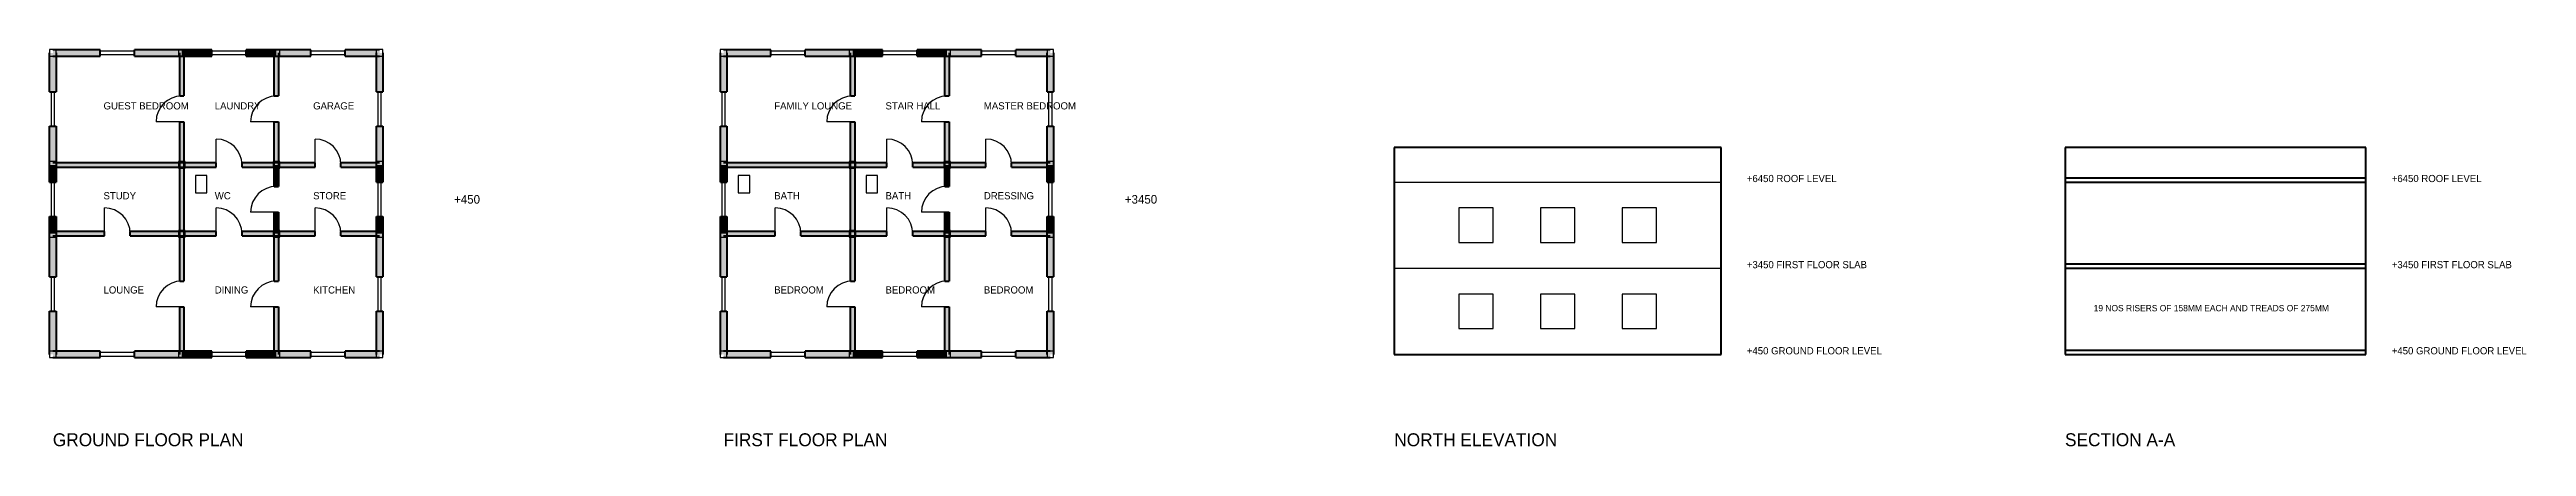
# Model space of a CAD drawing. Header units: millimetres. Extents: x -115 to 86299, y -3206 to 10615.
import ezdxf

# ---------------------------------------------------------------- set-up
doc = ezdxf.new("R2010")
doc.units = ezdxf.units.MM
for name, color, linetype in [('COLUMN', 6, 'CONTINUOUS'), ('DOOR', 3, 'CONTINUOUS'), ('HATCH', 5, 'CONTINUOUS'), ('SANITARY', 1, 'CONTINUOUS'), ('TEXT', 7, 'CONTINUOUS'), ('WALL', 4, 'CONTINUOUS'), ('WIND', 2, 'CONTINUOUS')]:
    doc.layers.add(name, color=color, linetype=linetype)

msp = doc.modelspace()

# ---------------------------------------------------------------- hatches: boundary and pattern name
at = {"layer": 'HATCH'}
h = msp.add_hatch(color=256, dxfattribs=at)
h.dxf.hatch_style = 1
h.paths.add_polyline_path([(-112.5, 9150), (112.5, 9150), (112.5, 10500), (-112.5, 10500)])
h = msp.add_hatch(color=256, dxfattribs=at)
h.dxf.hatch_style = 1
h.paths.add_polyline_path([(0, 10387.5), (1650, 10387.5), (1650, 10612.5), (0, 10612.5)])
h = msp.add_hatch(color=256, dxfattribs=at)
h.dxf.hatch_style = 1
h.paths.add_polyline_path([(2850, 10387.5), (4500, 10387.5), (4500, 10612.5), (2850, 10612.5)])
h = msp.add_hatch(color=256, dxfattribs=at)
h.dxf.hatch_style = 1
h.paths.add_polyline_path([(4425, 9000), (4575, 9000), (4575, 10500), (4425, 10500)])
h = msp.add_hatch(color=256, dxfattribs=at)
h.dxf.hatch_style = 1
h.paths.add_polyline_path([(4500, 10387.5), (5550, 10387.5), (5550, 10612.5), (4500, 10612.5)])
h = msp.add_hatch(color=256, dxfattribs=at)
h.dxf.hatch_style = 1
h.paths.add_polyline_path([(6750, 10387.5), (7800, 10387.5), (7800, 10612.5), (6750, 10612.5)])
h = msp.add_hatch(color=256, dxfattribs=at)
h.dxf.hatch_style = 1
h.paths.add_polyline_path([(7725, 9000), (7875, 9000), (7875, 10500), (7725, 10500)])
h = msp.add_hatch(color=256, dxfattribs=at)
h.dxf.hatch_style = 1
h.paths.add_polyline_path([(7800, 10387.5), (9000, 10387.5), (9000, 10612.5), (7800, 10612.5)])
h = msp.add_hatch(color=256, dxfattribs=at)
h.dxf.hatch_style = 1
h.paths.add_polyline_path([(10200, 10387.5), (11400, 10387.5), (11400, 10612.5), (10200, 10612.5)])
h = msp.add_hatch(color=256, dxfattribs=at)
h.dxf.hatch_style = 1
h.paths.add_polyline_path([(11287.5, 9150), (11512.5, 9150), (11512.5, 10500), (11287.5, 10500)])
h = msp.add_hatch(color=256, dxfattribs=at)
h.dxf.hatch_style = 1
h.paths.add_polyline_path([(23287.5, 9150), (23512.5, 9150), (23512.5, 10500), (23287.5, 10500)])
h = msp.add_hatch(color=256, dxfattribs=at)
h.dxf.hatch_style = 1
h.paths.add_polyline_path([(23400, 10387.5), (25050, 10387.5), (25050, 10612.5), (23400, 10612.5)])
h = msp.add_hatch(color=256, dxfattribs=at)
h.dxf.hatch_style = 1
h.paths.add_polyline_path([(26250, 10387.5), (27900, 10387.5), (27900, 10612.5), (26250, 10612.5)])
h = msp.add_hatch(color=256, dxfattribs=at)
h.dxf.hatch_style = 1
h.paths.add_polyline_path([(27825, 9000), (27975, 9000), (27975, 10500), (27825, 10500)])
h = msp.add_hatch(color=256, dxfattribs=at)
h.dxf.hatch_style = 1
h.paths.add_polyline_path([(27900, 10387.5), (28950, 10387.5), (28950, 10612.5), (27900, 10612.5)])
h = msp.add_hatch(color=256, dxfattribs=at)
h.dxf.hatch_style = 1
h.paths.add_polyline_path([(30150, 10387.5), (31200, 10387.5), (31200, 10612.5), (30150, 10612.5)])
h = msp.add_hatch(color=256, dxfattribs=at)
h.dxf.hatch_style = 1
h.paths.add_polyline_path([(31125, 9000), (31275, 9000), (31275, 10500), (31125, 10500)])
h = msp.add_hatch(color=256, dxfattribs=at)
h.dxf.hatch_style = 1
h.paths.add_polyline_path([(31200, 10387.5), (32400, 10387.5), (32400, 10612.5), (31200, 10612.5)])
h = msp.add_hatch(color=256, dxfattribs=at)
h.dxf.hatch_style = 1
h.paths.add_polyline_path([(33600, 10387.5), (34800, 10387.5), (34800, 10612.5), (33600, 10612.5)])
h = msp.add_hatch(color=256, dxfattribs=at)
h.dxf.hatch_style = 1
h.paths.add_polyline_path([(34687.5, 9150), (34912.5, 9150), (34912.5, 10500), (34687.5, 10500)])
h = msp.add_hatch(color=256, dxfattribs=at)
h.dxf.hatch_style = 1
h.paths.add_polyline_path([(-112.5, 6600), (112.5, 6600), (112.5, 7950), (-112.5, 7950)])
h = msp.add_hatch(color=256, dxfattribs=at)
h.dxf.hatch_style = 1
h.paths.add_polyline_path([(4425, 6600), (4575, 6600), (4575, 8100), (4425, 8100)])
h = msp.add_hatch(color=256, dxfattribs=at)
h.dxf.hatch_style = 1
h.paths.add_polyline_path([(7725, 6600), (7875, 6600), (7875, 8100), (7725, 8100)])
h = msp.add_hatch(color=256, dxfattribs=at)
h.dxf.hatch_style = 1
h.paths.add_polyline_path([(11287.5, 6600), (11512.5, 6600), (11512.5, 7950), (11287.5, 7950)])
h = msp.add_hatch(color=256, dxfattribs=at)
h.dxf.hatch_style = 1
h.paths.add_polyline_path([(23287.5, 6600), (23512.5, 6600), (23512.5, 7950), (23287.5, 7950)])
h = msp.add_hatch(color=256, dxfattribs=at)
h.dxf.hatch_style = 1
h.paths.add_polyline_path([(27825, 6600), (27975, 6600), (27975, 8100), (27825, 8100)])
h = msp.add_hatch(color=256, dxfattribs=at)
h.dxf.hatch_style = 1
h.paths.add_polyline_path([(31125, 6600), (31275, 6600), (31275, 8100), (31125, 8100)])
h = msp.add_hatch(color=256, dxfattribs=at)
h.dxf.hatch_style = 1
h.paths.add_polyline_path([(34687.5, 6600), (34912.5, 6600), (34912.5, 7950), (34687.5, 7950)])
h = msp.add_hatch(color=256, dxfattribs=at)
h.dxf.hatch_style = 1
h.paths.add_polyline_path([(-112.5, 6000), (112.5, 6000), (112.5, 6600), (-112.5, 6600)])
h = msp.add_hatch(color=256, dxfattribs=at)
h.dxf.hatch_style = 1
h.paths.add_polyline_path([(0, 6525), (4500, 6525), (4500, 6675), (0, 6675)])
h = msp.add_hatch(color=256, dxfattribs=at)
h.dxf.hatch_style = 1
h.paths.add_polyline_path([(4425, 4200), (4575, 4200), (4575, 6600), (4425, 6600)])
h = msp.add_hatch(color=256, dxfattribs=at)
h.dxf.hatch_style = 1
h.paths.add_polyline_path([(4500, 6525), (5700, 6525), (5700, 6675), (4500, 6675)])
h = msp.add_hatch(color=256, dxfattribs=at)
h.dxf.hatch_style = 1
h.paths.add_polyline_path([(6600, 6525), (7800, 6525), (7800, 6675), (6600, 6675)])
h = msp.add_hatch(color=256, dxfattribs=at)
h.dxf.hatch_style = 1
h.paths.add_polyline_path([(7725, 5850), (7875, 5850), (7875, 6600), (7725, 6600)])
h = msp.add_hatch(color=256, dxfattribs=at)
h.dxf.hatch_style = 1
h.paths.add_polyline_path([(7800, 6525), (9150, 6525), (9150, 6675), (7800, 6675)])
h = msp.add_hatch(color=256, dxfattribs=at)
h.dxf.hatch_style = 1
h.paths.add_polyline_path([(10050, 6525), (11400, 6525), (11400, 6675), (10050, 6675)])
h = msp.add_hatch(color=256, dxfattribs=at)
h.dxf.hatch_style = 1
h.paths.add_polyline_path([(11287.5, 6000), (11512.5, 6000), (11512.5, 6600), (11287.5, 6600)])
h = msp.add_hatch(color=256, dxfattribs=at)
h.dxf.hatch_style = 1
h.paths.add_polyline_path([(23287.5, 6000), (23512.5, 6000), (23512.5, 6600), (23287.5, 6600)])
h = msp.add_hatch(color=256, dxfattribs=at)
h.dxf.hatch_style = 1
h.paths.add_polyline_path([(23400, 6525), (27900, 6525), (27900, 6675), (23400, 6675)])
h = msp.add_hatch(color=256, dxfattribs=at)
h.dxf.hatch_style = 1
h.paths.add_polyline_path([(27825, 4200), (27975, 4200), (27975, 6600), (27825, 6600)])
h = msp.add_hatch(color=256, dxfattribs=at)
h.dxf.hatch_style = 1
h.paths.add_polyline_path([(27900, 6525), (29100, 6525), (29100, 6675), (27900, 6675)])
h = msp.add_hatch(color=256, dxfattribs=at)
h.dxf.hatch_style = 1
h.paths.add_polyline_path([(30000, 6525), (31200, 6525), (31200, 6675), (30000, 6675)])
h = msp.add_hatch(color=256, dxfattribs=at)
h.dxf.hatch_style = 1
h.paths.add_polyline_path([(31125, 5850), (31275, 5850), (31275, 6600), (31125, 6600)])
h = msp.add_hatch(color=256, dxfattribs=at)
h.dxf.hatch_style = 1
h.paths.add_polyline_path([(31200, 6525), (32550, 6525), (32550, 6675), (31200, 6675)])
h = msp.add_hatch(color=256, dxfattribs=at)
h.dxf.hatch_style = 1
h.paths.add_polyline_path([(33450, 6525), (34800, 6525), (34800, 6675), (33450, 6675)])
h = msp.add_hatch(color=256, dxfattribs=at)
h.dxf.hatch_style = 1
h.paths.add_polyline_path([(34687.5, 6000), (34912.5, 6000), (34912.5, 6600), (34687.5, 6600)])
h = msp.add_hatch(color=256, dxfattribs=at)
h.dxf.hatch_style = 1
h.paths.add_polyline_path([(-112.5, 4200), (112.5, 4200), (112.5, 4800), (-112.5, 4800)])
h = msp.add_hatch(color=256, dxfattribs=at)
h.dxf.hatch_style = 1
h.paths.add_polyline_path([(7725, 4200), (7875, 4200), (7875, 4950), (7725, 4950)])
h = msp.add_hatch(color=256, dxfattribs=at)
h.dxf.hatch_style = 1
h.paths.add_polyline_path([(11287.5, 4200), (11512.5, 4200), (11512.5, 4800), (11287.5, 4800)])
h = msp.add_hatch(color=256, dxfattribs=at)
h.dxf.hatch_style = 1
h.paths.add_polyline_path([(23287.5, 4200), (23512.5, 4200), (23512.5, 4800), (23287.5, 4800)])
h = msp.add_hatch(color=256, dxfattribs=at)
h.dxf.hatch_style = 1
h.paths.add_polyline_path([(31125, 4200), (31275, 4200), (31275, 4950), (31125, 4950)])
h = msp.add_hatch(color=256, dxfattribs=at)
h.dxf.hatch_style = 1
h.paths.add_polyline_path([(34687.5, 4200), (34912.5, 4200), (34912.5, 4800), (34687.5, 4800)])
h = msp.add_hatch(color=256, dxfattribs=at)
h.dxf.hatch_style = 1
h.paths.add_polyline_path([(-112.5, 2700), (112.5, 2700), (112.5, 4200), (-112.5, 4200)])
h = msp.add_hatch(color=256, dxfattribs=at)
h.dxf.hatch_style = 1
h.paths.add_polyline_path([(0, 4125), (1800, 4125), (1800, 4275), (0, 4275)])
h = msp.add_hatch(color=256, dxfattribs=at)
h.dxf.hatch_style = 1
h.paths.add_polyline_path([(2700, 4125), (4500, 4125), (4500, 4275), (2700, 4275)])
h = msp.add_hatch(color=256, dxfattribs=at)
h.dxf.hatch_style = 1
h.paths.add_polyline_path([(4425, 2550), (4575, 2550), (4575, 4200), (4425, 4200)])
h = msp.add_hatch(color=256, dxfattribs=at)
h.dxf.hatch_style = 1
h.paths.add_polyline_path([(4500, 4125), (5700, 4125), (5700, 4275), (4500, 4275)])
h = msp.add_hatch(color=256, dxfattribs=at)
h.dxf.hatch_style = 1
h.paths.add_polyline_path([(6600, 4125), (7800, 4125), (7800, 4275), (6600, 4275)])
h = msp.add_hatch(color=256, dxfattribs=at)
h.dxf.hatch_style = 1
h.paths.add_polyline_path([(7725, 2550), (7875, 2550), (7875, 4200), (7725, 4200)])
h = msp.add_hatch(color=256, dxfattribs=at)
h.dxf.hatch_style = 1
h.paths.add_polyline_path([(7800, 4125), (9150, 4125), (9150, 4275), (7800, 4275)])
h = msp.add_hatch(color=256, dxfattribs=at)
h.dxf.hatch_style = 1
h.paths.add_polyline_path([(10050, 4125), (11400, 4125), (11400, 4275), (10050, 4275)])
h = msp.add_hatch(color=256, dxfattribs=at)
h.dxf.hatch_style = 1
h.paths.add_polyline_path([(11287.5, 2700), (11512.5, 2700), (11512.5, 4200), (11287.5, 4200)])
h = msp.add_hatch(color=256, dxfattribs=at)
h.dxf.hatch_style = 1
h.paths.add_polyline_path([(23287.5, 2700), (23512.5, 2700), (23512.5, 4200), (23287.5, 4200)])
h = msp.add_hatch(color=256, dxfattribs=at)
h.dxf.hatch_style = 1
h.paths.add_polyline_path([(23400, 4125), (25200, 4125), (25200, 4275), (23400, 4275)])
h = msp.add_hatch(color=256, dxfattribs=at)
h.dxf.hatch_style = 1
h.paths.add_polyline_path([(26100, 4125), (27900, 4125), (27900, 4275), (26100, 4275)])
h = msp.add_hatch(color=256, dxfattribs=at)
h.dxf.hatch_style = 1
h.paths.add_polyline_path([(27825, 2550), (27975, 2550), (27975, 4200), (27825, 4200)])
h = msp.add_hatch(color=256, dxfattribs=at)
h.dxf.hatch_style = 1
h.paths.add_polyline_path([(27900, 4125), (29100, 4125), (29100, 4275), (27900, 4275)])
h = msp.add_hatch(color=256, dxfattribs=at)
h.dxf.hatch_style = 1
h.paths.add_polyline_path([(30000, 4125), (31200, 4125), (31200, 4275), (30000, 4275)])
h = msp.add_hatch(color=256, dxfattribs=at)
h.dxf.hatch_style = 1
h.paths.add_polyline_path([(31125, 2550), (31275, 2550), (31275, 4200), (31125, 4200)])
h = msp.add_hatch(color=256, dxfattribs=at)
h.dxf.hatch_style = 1
h.paths.add_polyline_path([(31200, 4125), (32550, 4125), (32550, 4275), (31200, 4275)])
h = msp.add_hatch(color=256, dxfattribs=at)
h.dxf.hatch_style = 1
h.paths.add_polyline_path([(33450, 4125), (34800, 4125), (34800, 4275), (33450, 4275)])
h = msp.add_hatch(color=256, dxfattribs=at)
h.dxf.hatch_style = 1
h.paths.add_polyline_path([(34687.5, 2700), (34912.5, 2700), (34912.5, 4200), (34687.5, 4200)])
h = msp.add_hatch(color=256, dxfattribs=at)
h.dxf.hatch_style = 1
h.paths.add_polyline_path([(-112.5, 0), (112.5, 0), (112.5, 1500), (-112.5, 1500)])
h = msp.add_hatch(color=256, dxfattribs=at)
h.dxf.hatch_style = 1
h.paths.add_polyline_path([(4425, 0), (4575, 0), (4575, 1650), (4425, 1650)])
h = msp.add_hatch(color=256, dxfattribs=at)
h.dxf.hatch_style = 1
h.paths.add_polyline_path([(7725, 0), (7875, 0), (7875, 1650), (7725, 1650)])
h = msp.add_hatch(color=256, dxfattribs=at)
h.dxf.hatch_style = 1
h.paths.add_polyline_path([(11287.5, 0), (11512.5, 0), (11512.5, 1500), (11287.5, 1500)])
h = msp.add_hatch(color=256, dxfattribs=at)
h.dxf.hatch_style = 1
h.paths.add_polyline_path([(23287.5, 0), (23512.5, 0), (23512.5, 1500), (23287.5, 1500)])
h = msp.add_hatch(color=256, dxfattribs=at)
h.dxf.hatch_style = 1
h.paths.add_polyline_path([(27825, 0), (27975, 0), (27975, 1650), (27825, 1650)])
h = msp.add_hatch(color=256, dxfattribs=at)
h.dxf.hatch_style = 1
h.paths.add_polyline_path([(31125, 0), (31275, 0), (31275, 1650), (31125, 1650)])
h = msp.add_hatch(color=256, dxfattribs=at)
h.dxf.hatch_style = 1
h.paths.add_polyline_path([(34687.5, 0), (34912.5, 0), (34912.5, 1500), (34687.5, 1500)])
h = msp.add_hatch(color=256, dxfattribs=at)
h.dxf.hatch_style = 1
h.paths.add_polyline_path([(0, -112.5), (1650, -112.5), (1650, 112.5), (0, 112.5)])
h = msp.add_hatch(color=256, dxfattribs=at)
h.dxf.hatch_style = 1
h.paths.add_polyline_path([(2850, -112.5), (4500, -112.5), (4500, 112.5), (2850, 112.5)])
h = msp.add_hatch(color=256, dxfattribs=at)
h.dxf.hatch_style = 1
h.paths.add_polyline_path([(4500, -112.5), (5550, -112.5), (5550, 112.5), (4500, 112.5)])
h = msp.add_hatch(color=256, dxfattribs=at)
h.dxf.hatch_style = 1
h.paths.add_polyline_path([(6750, -112.5), (7800, -112.5), (7800, 112.5), (6750, 112.5)])
h = msp.add_hatch(color=256, dxfattribs=at)
h.dxf.hatch_style = 1
h.paths.add_polyline_path([(7800, -112.5), (9000, -112.5), (9000, 112.5), (7800, 112.5)])
h = msp.add_hatch(color=256, dxfattribs=at)
h.dxf.hatch_style = 1
h.paths.add_polyline_path([(10200, -112.5), (11400, -112.5), (11400, 112.5), (10200, 112.5)])
h = msp.add_hatch(color=256, dxfattribs=at)
h.dxf.hatch_style = 1
h.paths.add_polyline_path([(23400, -112.5), (25050, -112.5), (25050, 112.5), (23400, 112.5)])
h = msp.add_hatch(color=256, dxfattribs=at)
h.dxf.hatch_style = 1
h.paths.add_polyline_path([(26250, -112.5), (27900, -112.5), (27900, 112.5), (26250, 112.5)])
h = msp.add_hatch(color=256, dxfattribs=at)
h.dxf.hatch_style = 1
h.paths.add_polyline_path([(27900, -112.5), (28950, -112.5), (28950, 112.5), (27900, 112.5)])
h = msp.add_hatch(color=256, dxfattribs=at)
h.dxf.hatch_style = 1
h.paths.add_polyline_path([(30150, -112.5), (31200, -112.5), (31200, 112.5), (30150, 112.5)])
h = msp.add_hatch(color=256, dxfattribs=at)
h.dxf.hatch_style = 1
h.paths.add_polyline_path([(31200, -112.5), (32400, -112.5), (32400, 112.5), (31200, 112.5)])
h = msp.add_hatch(color=256, dxfattribs=at)
h.dxf.hatch_style = 1
h.paths.add_polyline_path([(33600, -112.5), (34800, -112.5), (34800, 112.5), (33600, 112.5)])

# ---------------------------------------------------------------- linework, layer by layer
at = {"layer": 'COLUMN'}
for points in [[(-115, 10385), (115, 10385), (115, 10615), (-115, 10615)], [(4385, 10385), (4615, 10385), (4615, 10615), (4385, 10615)], [(7685, 10385), (7915, 10385), (7915, 10615), (7685, 10615)], [(11285, 10385), (11515, 10385), (11515, 10615), (11285, 10615)], [(23285, 10385), (23515, 10385), (23515, 10615), (23285, 10615)], [(27785, 10385), (28015, 10385), (28015, 10615), (27785, 10615)], [(31085, 10385), (31315, 10385), (31315, 10615), (31085, 10615)], [(34685, 10385), (34915, 10385), (34915, 10615), (34685, 10615)], [(-115, 6485), (115, 6485), (115, 6715), (-115, 6715)], [(4385, 6485), (4615, 6485), (4615, 6715), (4385, 6715)], [(7685, 6485), (7915, 6485), (7915, 6715), (7685, 6715)], [(11285, 6485), (11515, 6485), (11515, 6715), (11285, 6715)], [(23285, 6485), (23515, 6485), (23515, 6715), (23285, 6715)], [(27785, 6485), (28015, 6485), (28015, 6715), (27785, 6715)], [(31085, 6485), (31315, 6485), (31315, 6715), (31085, 6715)], [(34685, 6485), (34915, 6485), (34915, 6715), (34685, 6715)], [(-115, 4085), (115, 4085), (115, 4315), (-115, 4315)], [(4385, 4085), (4615, 4085), (4615, 4315), (4385, 4315)], [(7685, 4085), (7915, 4085), (7915, 4315), (7685, 4315)], [(11285, 4085), (11515, 4085), (11515, 4315), (11285, 4315)], [(23285, 4085), (23515, 4085), (23515, 4315), (23285, 4315)], [(27785, 4085), (28015, 4085), (28015, 4315), (27785, 4315)], [(31085, 4085), (31315, 4085), (31315, 4315), (31085, 4315)], [(34685, 4085), (34915, 4085), (34915, 4315), (34685, 4315)], [(-115, -115), (115, -115), (115, 115), (-115, 115)], [(4385, -115), (4615, -115), (4615, 115), (4385, 115)], [(7685, -115), (7915, -115), (7915, 115), (7685, 115)], [(11285, -115), (11515, -115), (11515, 115), (11285, 115)], [(23285, -115), (23515, -115), (23515, 115), (23285, 115)], [(27785, -115), (28015, -115), (28015, 115), (27785, 115)], [(31085, -115), (31315, -115), (31315, 115), (31085, 115)], [(34685, -115), (34915, -115), (34915, 115), (34685, 115)]]:
    msp.add_lwpolyline(points, close=True, dxfattribs=at)
at = {"layer": 'DOOR'}
for p, q in [((4500, 8100), (3600, 8100)), ((7800, 8100), (6900, 8100)), ((27900, 8100), (27000, 8100)), ((31200, 8100), (30300, 8100)), ((5700, 6600), (5700, 7500)), ((9150, 6600), (9150, 7500)), ((29100, 6600), (29100, 7500)), ((32550, 6600), (32550, 7500)), ((1800, 4200), (1800, 5100)), ((5700, 4200), (5700, 5100)), ((7800, 4950), (6900, 4950)), ((9150, 4200), (9150, 5100)), ((25200, 4200), (25200, 5100)), ((29100, 4200), (29100, 5100)), ((31200, 4950), (30300, 4950)), ((32550, 4200), (32550, 5100)), ((4500, 1650), (3600, 1650)), ((7800, 1650), (6900, 1650)), ((27900, 1650), (27000, 1650)), ((31200, 1650), (30300, 1650))]:
    msp.add_line(p, q, dxfattribs=at)
for centre, start, end in [((4500, 8100), 90, 180), ((7800, 8100), 90, 180), ((27900, 8100), 90, 180), ((31200, 8100), 90, 180), ((5700, 6600), 0, 90), ((9150, 6600), 0, 90), ((29100, 6600), 0, 90), ((32550, 6600), 0, 90), ((7800, 4950), 90, 180), ((31200, 4950), 90, 180), ((1800, 4200), 0, 90), ((5700, 4200), 0, 90), ((9150, 4200), 0, 90), ((25200, 4200), 0, 90), ((29100, 4200), 0, 90), ((32550, 4200), 0, 90), ((4500, 1650), 90, 180), ((7800, 1650), 90, 180), ((27900, 1650), 90, 180), ((31200, 1650), 90, 180)]:
    msp.add_arc(centre, 900, start, end, dxfattribs=at)
at = {"layer": 'SANITARY'}
for points in [[(4975, 5625), (5375, 5625), (5375, 6225), (4975, 6225)], [(23912.5, 5625), (24312.5, 5625), (24312.5, 6225), (23912.5, 6225)], [(28375, 5625), (28775, 5625), (28775, 6225), (28375, 6225)]]:
    msp.add_lwpolyline(points, close=True, dxfattribs=at)
at = {"layer": 'WALL', "lineweight": 50}
for p, q in [((-112.5, 9150), (-112.5, 10500)), ((1650, 10612.5), (0, 10612.5)), ((0, 10387.5), (1650, 10387.5)), ((112.5, 10500), (112.5, 9150)), ((1650, 10387.5), (1650, 10612.5)), ((4500, 10612.5), (2850, 10612.5)), ((2850, 10387.5), (2850, 10612.5)), ((2850, 10387.5), (4500, 10387.5)), ((4425, 9000), (4425, 10500)), ((5550, 10612.5), (4500, 10612.5)), ((4500, 10387.5), (5550, 10387.5)), ((4575, 10500), (4575, 9000)), ((5550, 10387.5), (5550, 10612.5)), ((7800, 10612.5), (6750, 10612.5)), ((6750, 10387.5), (6750, 10612.5)), ((6750, 10387.5), (7800, 10387.5)), ((7725, 9000), (7725, 10500)), ((9000, 10612.5), (7800, 10612.5)), ((7800, 10387.5), (9000, 10387.5)), ((7875, 10500), (7875, 9000)), ((9000, 10387.5), (9000, 10612.5)), ((11400, 10612.5), (10200, 10612.5)), ((10200, 10387.5), (10200, 10612.5)), ((10200, 10387.5), (11400, 10387.5)), ((11287.5, 9150), (11287.5, 10500)), ((11512.5, 10500), (11512.5, 9150)), ((23287.5, 9150), (23287.5, 10500)), ((25050, 10612.5), (23400, 10612.5)), ((23400, 10387.5), (25050, 10387.5)), ((23512.5, 10500), (23512.5, 9150)), ((25050, 10387.5), (25050, 10612.5)), ((27900, 10612.5), (26250, 10612.5)), ((26250, 10387.5), (26250, 10612.5)), ((26250, 10387.5), (27900, 10387.5)), ((27825, 9000), (27825, 10500)), ((28950, 10612.5), (27900, 10612.5)), ((27900, 10387.5), (28950, 10387.5)), ((27975, 10500), (27975, 9000)), ((28950, 10387.5), (28950, 10612.5)), ((31200, 10612.5), (30150, 10612.5)), ((30150, 10387.5), (30150, 10612.5)), ((30150, 10387.5), (31200, 10387.5)), ((31125, 9000), (31125, 10500)), ((32400, 10612.5), (31200, 10612.5)), ((31200, 10387.5), (32400, 10387.5)), ((31275, 10500), (31275, 9000)), ((32400, 10387.5), (32400, 10612.5)), ((34800, 10612.5), (33600, 10612.5)), ((33600, 10387.5), (33600, 10612.5)), ((33600, 10387.5), (34800, 10387.5)), ((34687.5, 9150), (34687.5, 10500)), ((34912.5, 10500), (34912.5, 9150)), ((-112.5, 9150), (112.5, 9150)), ((4425, 9000), (4575, 9000)), ((7725, 9000), (7875, 9000)), ((11287.5, 9150), (11512.5, 9150)), ((23287.5, 9150), (23512.5, 9150)), ((27825, 9000), (27975, 9000)), ((31125, 9000), (31275, 9000)), ((34687.5, 9150), (34912.5, 9150)), ((-112.5, 6600), (-112.5, 7950)), ((-112.5, 7950), (112.5, 7950)), ((112.5, 7950), (112.5, 6600)), ((4425, 6600), (4425, 8100)), ((4425, 8100), (4575, 8100)), ((4575, 8100), (4575, 6600)), ((7725, 6600), (7725, 8100)), ((7725, 8100), (7875, 8100)), ((7875, 8100), (7875, 6600)), ((11287.5, 6600), (11287.5, 7950)), ((11287.5, 7950), (11512.5, 7950)), ((11512.5, 7950), (11512.5, 6600)), ((23287.5, 6600), (23287.5, 7950)), ((23287.5, 7950), (23512.5, 7950)), ((23512.5, 7950), (23512.5, 6600)), ((27825, 6600), (27825, 8100)), ((27825, 8100), (27975, 8100)), ((27975, 8100), (27975, 6600)), ((31125, 6600), (31125, 8100)), ((31125, 8100), (31275, 8100)), ((31275, 8100), (31275, 6600)), ((34687.5, 6600), (34687.5, 7950)), ((34687.5, 7950), (34912.5, 7950)), ((34912.5, 7950), (34912.5, 6600)), ((58200, 7200), (46800, 7200)), ((46800, 7200), (46800, 0)), ((58200, 0), (58200, 7200)), ((80700, 7200), (70200, 7200)), ((70200, 7200), (70200, 0)), ((80700, 0), (80700, 7200)), ((-112.5, 6000), (-112.5, 6600)), ((4500, 6675), (0, 6675)), ((0, 6525), (4500, 6525)), ((112.5, 6600), (112.5, 6000)), ((4425, 4200), (4425, 6600)), ((5700, 6675), (4500, 6675)), ((4500, 6525), (5700, 6525)), ((4575, 6600), (4575, 4200)), ((5700, 6525), (5700, 6675)), ((7800, 6675), (6600, 6675)), ((6600, 6525), (6600, 6675)), ((6600, 6525), (7800, 6525)), ((7725, 5850), (7725, 6600)), ((9150, 6675), (7800, 6675)), ((7800, 6525), (9150, 6525)), ((7875, 6600), (7875, 5850)), ((9150, 6525), (9150, 6675)), ((11400, 6675), (10050, 6675)), ((10050, 6525), (10050, 6675)), ((10050, 6525), (11400, 6525)), ((11287.5, 6000), (11287.5, 6600)), ((11512.5, 6600), (11512.5, 6000)), ((23287.5, 6000), (23287.5, 6600)), ((27900, 6675), (23400, 6675)), ((23400, 6525), (27900, 6525)), ((23512.5, 6600), (23512.5, 6000)), ((27825, 4200), (27825, 6600)), ((29100, 6675), (27900, 6675)), ((27900, 6525), (29100, 6525)), ((27975, 6600), (27975, 4200)), ((29100, 6525), (29100, 6675)), ((31200, 6675), (30000, 6675)), ((30000, 6525), (30000, 6675)), ((30000, 6525), (31200, 6525)), ((31125, 5850), (31125, 6600)), ((32550, 6675), (31200, 6675)), ((31200, 6525), (32550, 6525)), ((31275, 6600), (31275, 5850)), ((32550, 6525), (32550, 6675)), ((34800, 6675), (33450, 6675)), ((33450, 6525), (33450, 6675)), ((33450, 6525), (34800, 6525)), ((34687.5, 6000), (34687.5, 6600)), ((34912.5, 6600), (34912.5, 6000)), ((70200, 6150), (80700, 6150)), ((-112.5, 6000), (112.5, 6000)), ((7725, 5850), (7875, 5850)), ((11287.5, 6000), (11512.5, 6000)), ((23287.5, 6000), (23512.5, 6000)), ((31125, 5850), (31275, 5850)), ((34687.5, 6000), (34912.5, 6000)), ((70200, 6000), (80700, 6000)), ((-112.5, 4200), (-112.5, 4800)), ((-112.5, 4800), (112.5, 4800)), ((112.5, 4800), (112.5, 4200)), ((7725, 4200), (7725, 4950)), ((7725, 4950), (7875, 4950)), ((7875, 4950), (7875, 4200)), ((11287.5, 4200), (11287.5, 4800)), ((11287.5, 4800), (11512.5, 4800)), ((11512.5, 4800), (11512.5, 4200)), ((23287.5, 4200), (23287.5, 4800)), ((23287.5, 4800), (23512.5, 4800)), ((23512.5, 4800), (23512.5, 4200)), ((31125, 4200), (31125, 4950)), ((31125, 4950), (31275, 4950)), ((31275, 4950), (31275, 4200)), ((34687.5, 4200), (34687.5, 4800)), ((34687.5, 4800), (34912.5, 4800)), ((34912.5, 4800), (34912.5, 4200)), ((-112.5, 2700), (-112.5, 4200)), ((1800, 4275), (0, 4275)), ((0, 4125), (1800, 4125)), ((112.5, 4200), (112.5, 2700)), ((1800, 4125), (1800, 4275)), ((4500, 4275), (2700, 4275)), ((2700, 4125), (2700, 4275)), ((2700, 4125), (4500, 4125)), ((4425, 2550), (4425, 4200)), ((5700, 4275), (4500, 4275)), ((4500, 4125), (5700, 4125)), ((4575, 4200), (4575, 2550)), ((5700, 4125), (5700, 4275)), ((7800, 4275), (6600, 4275)), ((6600, 4125), (6600, 4275)), ((6600, 4125), (7800, 4125)), ((7725, 2550), (7725, 4200)), ((9150, 4275), (7800, 4275)), ((7800, 4125), (9150, 4125)), ((7875, 4200), (7875, 2550)), ((9150, 4125), (9150, 4275)), ((11400, 4275), (10050, 4275)), ((10050, 4125), (10050, 4275)), ((10050, 4125), (11400, 4125)), ((11287.5, 2700), (11287.5, 4200)), ((11512.5, 4200), (11512.5, 2700)), ((23287.5, 2700), (23287.5, 4200)), ((25200, 4275), (23400, 4275)), ((23400, 4125), (25200, 4125)), ((23512.5, 4200), (23512.5, 2700)), ((25200, 4125), (25200, 4275)), ((27900, 4275), (26100, 4275)), ((26100, 4125), (26100, 4275)), ((26100, 4125), (27900, 4125)), ((27825, 2550), (27825, 4200)), ((29100, 4275), (27900, 4275)), ((27900, 4125), (29100, 4125)), ((27975, 4200), (27975, 2550)), ((29100, 4125), (29100, 4275)), ((31200, 4275), (30000, 4275)), ((30000, 4125), (30000, 4275)), ((30000, 4125), (31200, 4125)), ((31125, 2550), (31125, 4200)), ((32550, 4275), (31200, 4275)), ((31200, 4125), (32550, 4125)), ((31275, 4200), (31275, 2550)), ((32550, 4125), (32550, 4275)), ((34800, 4275), (33450, 4275)), ((33450, 4125), (33450, 4275)), ((33450, 4125), (34800, 4125)), ((34687.5, 2700), (34687.5, 4200)), ((34912.5, 4200), (34912.5, 2700)), ((-112.5, 2700), (112.5, 2700)), ((11287.5, 2700), (11512.5, 2700)), ((23287.5, 2700), (23512.5, 2700)), ((34687.5, 2700), (34912.5, 2700)), ((70200, 3150), (80700, 3150)), ((70200, 3000), (80700, 3000)), ((4425, 2550), (4575, 2550)), ((7725, 2550), (7875, 2550)), ((27825, 2550), (27975, 2550)), ((31125, 2550), (31275, 2550)), ((-112.5, 0), (-112.5, 1500)), ((-112.5, 1500), (112.5, 1500)), ((112.5, 1500), (112.5, 0)), ((4425, 0), (4425, 1650)), ((4425, 1650), (4575, 1650)), ((4575, 1650), (4575, 0)), ((7725, 0), (7725, 1650)), ((7725, 1650), (7875, 1650)), ((7875, 1650), (7875, 0)), ((11287.5, 0), (11287.5, 1500)), ((11287.5, 1500), (11512.5, 1500)), ((11512.5, 1500), (11512.5, 0)), ((23287.5, 0), (23287.5, 1500)), ((23287.5, 1500), (23512.5, 1500)), ((23512.5, 1500), (23512.5, 0)), ((27825, 0), (27825, 1650)), ((27825, 1650), (27975, 1650)), ((27975, 1650), (27975, 0)), ((31125, 0), (31125, 1650)), ((31125, 1650), (31275, 1650)), ((31275, 1650), (31275, 0)), ((34687.5, 0), (34687.5, 1500)), ((34687.5, 1500), (34912.5, 1500)), ((34912.5, 1500), (34912.5, 0)), ((1650, 112.5), (0, 112.5)), ((1650, -112.5), (1650, 112.5)), ((4500, 112.5), (2850, 112.5)), ((2850, -112.5), (2850, 112.5)), ((5550, 112.5), (4500, 112.5)), ((5550, -112.5), (5550, 112.5)), ((7800, 112.5), (6750, 112.5)), ((6750, -112.5), (6750, 112.5)), ((9000, 112.5), (7800, 112.5)), ((9000, -112.5), (9000, 112.5)), ((11400, 112.5), (10200, 112.5)), ((10200, -112.5), (10200, 112.5)), ((25050, 112.5), (23400, 112.5)), ((25050, -112.5), (25050, 112.5)), ((27900, 112.5), (26250, 112.5)), ((26250, -112.5), (26250, 112.5)), ((28950, 112.5), (27900, 112.5)), ((28950, -112.5), (28950, 112.5)), ((31200, 112.5), (30150, 112.5)), ((30150, -112.5), (30150, 112.5)), ((32400, 112.5), (31200, 112.5)), ((32400, -112.5), (32400, 112.5)), ((34800, 112.5), (33600, 112.5)), ((33600, -112.5), (33600, 112.5)), ((46800, 0), (58200, 0)), ((70200, 150), (80700, 150)), ((70200, 0), (80700, 0)), ((70200, 0), (80700, 0)), ((0, -112.5), (1650, -112.5)), ((2850, -112.5), (4500, -112.5)), ((4500, -112.5), (5550, -112.5)), ((6750, -112.5), (7800, -112.5)), ((7800, -112.5), (9000, -112.5)), ((10200, -112.5), (11400, -112.5)), ((23400, -112.5), (25050, -112.5)), ((26250, -112.5), (27900, -112.5)), ((27900, -112.5), (28950, -112.5)), ((30150, -112.5), (31200, -112.5)), ((31200, -112.5), (32400, -112.5)), ((33600, -112.5), (34800, -112.5))]:
    msp.add_line(p, q, dxfattribs=at)
at = {"layer": 'WALL'}
for p, q in [((46800, 6000), (58200, 6000)), ((46800, 3000), (58200, 3000)), ((46800, 0), (58200, 0))]:
    msp.add_line(p, q, dxfattribs=at)
at = {"layer": 'WIND'}
for points in [[(1650, 10440), (2850, 10440), (2850, 10560), (1650, 10560)], [(5550, 10440), (6750, 10440), (6750, 10560), (5550, 10560)], [(9000, 10440), (10200, 10440), (10200, 10560), (9000, 10560)], [(25050, 10440), (26250, 10440), (26250, 10560), (25050, 10560)], [(28950, 10440), (30150, 10440), (30150, 10560), (28950, 10560)], [(32400, 10440), (33600, 10440), (33600, 10560), (32400, 10560)], [(-60, 7950), (60, 7950), (60, 9150), (-60, 9150)], [(11340, 7950), (11460, 7950), (11460, 9150), (11340, 9150)], [(23340, 7950), (23460, 7950), (23460, 9150), (23340, 9150)], [(34740, 7950), (34860, 7950), (34860, 9150), (34740, 9150)], [(-60, 4800), (60, 4800), (60, 6000), (-60, 6000)], [(11340, 4800), (11460, 4800), (11460, 6000), (11340, 6000)], [(23340, 4800), (23460, 4800), (23460, 6000), (23340, 6000)], [(34740, 4800), (34860, 4800), (34860, 6000), (34740, 6000)], [(49050, 3900), (50250, 3900), (50250, 5100), (49050, 5100)], [(51900, 3900), (53100, 3900), (53100, 5100), (51900, 5100)], [(54750, 3900), (55950, 3900), (55950, 5100), (54750, 5100)], [(-60, 1500), (60, 1500), (60, 2700), (-60, 2700)], [(11340, 1500), (11460, 1500), (11460, 2700), (11340, 2700)], [(23340, 1500), (23460, 1500), (23460, 2700), (23340, 2700)], [(34740, 1500), (34860, 1500), (34860, 2700), (34740, 2700)], [(49050, 900), (50250, 900), (50250, 2100), (49050, 2100)], [(51900, 900), (53100, 900), (53100, 2100), (51900, 2100)], [(54750, 900), (55950, 900), (55950, 2100), (54750, 2100)], [(1650, -60), (2850, -60), (2850, 60), (1650, 60)], [(5550, -60), (6750, -60), (6750, 60), (5550, 60)], [(9000, -60), (10200, -60), (10200, 60), (9000, 60)], [(25050, -60), (26250, -60), (26250, 60), (25050, 60)], [(28950, -60), (30150, -60), (30150, 60), (28950, 60)], [(32400, -60), (33600, -60), (33600, 60), (32400, 60)]]:
    msp.add_lwpolyline(points, close=True, dxfattribs=at)

# ---------------------------------------------------------------- texts
at = {"layer": 'TEXT'}
for s, height, p in [('GUEST BEDROOM', 250, (1768.8, 8531.2)), ('LAUNDRY', 250, (5650, 8531.2)), ('GARAGE', 250, (9081.2, 8531.2)), ('FAMILY LOUNGE', 250, (25168.8, 8531.2)), ('STAIR HALL', 250, (29050, 8531.2)), ('MASTER BEDROOM', 250, (32481.2, 8531.2)), ('+6450 ROOF LEVEL', 250, (59100, 6000)), ('+6450 ROOF LEVEL', 250, (81600, 6000)), ('STUDY', 250, (1768.8, 5400)), ('WC', 250, (5650, 5400)), ('STORE', 250, (9081.2, 5400)), ('+450', 300, (14000, 5250)), ('BATH', 250, (25168.8, 5400)), ('BATH', 250, (29050, 5400)), ('DRESSING', 250, (32481.2, 5400)), ('+3450', 300, (37400, 5250)), ('+3450 FIRST FLOOR SLAB', 250, (59100, 3000)), ('+3450 FIRST FLOOR SLAB', 250, (81600, 3000)), ('LOUNGE', 250, (1768.8, 2118.8)), ('DINING', 250, (5650, 2118.8)), ('KITCHEN', 250, (9081.2, 2118.8)), ('BEDROOM', 250, (25168.8, 2118.8)), ('BEDROOM', 250, (29050, 2118.8)), ('BEDROOM', 250, (32481.2, 2118.8)), ('19 NOS RISERS OF 158MM EACH AND TREADS OF 275MM', 220, (71200, 1500)), ('+450 GROUND FLOOR LEVEL', 250, (59100, 0)), ('+450 GROUND FLOOR LEVEL', 250, (81600, 0)), ('GROUND FLOOR PLAN', 450, (0, -3200)), ('FIRST FLOOR PLAN', 450, (23400, -3200)), ('NORTH ELEVATION', 450, (46800, -3200)), ('SECTION A-A', 450, (70200, -3200))]:
    msp.add_text(s, height=height, dxfattribs=at).set_placement(p)

doc.saveas('drawing.dxf')
